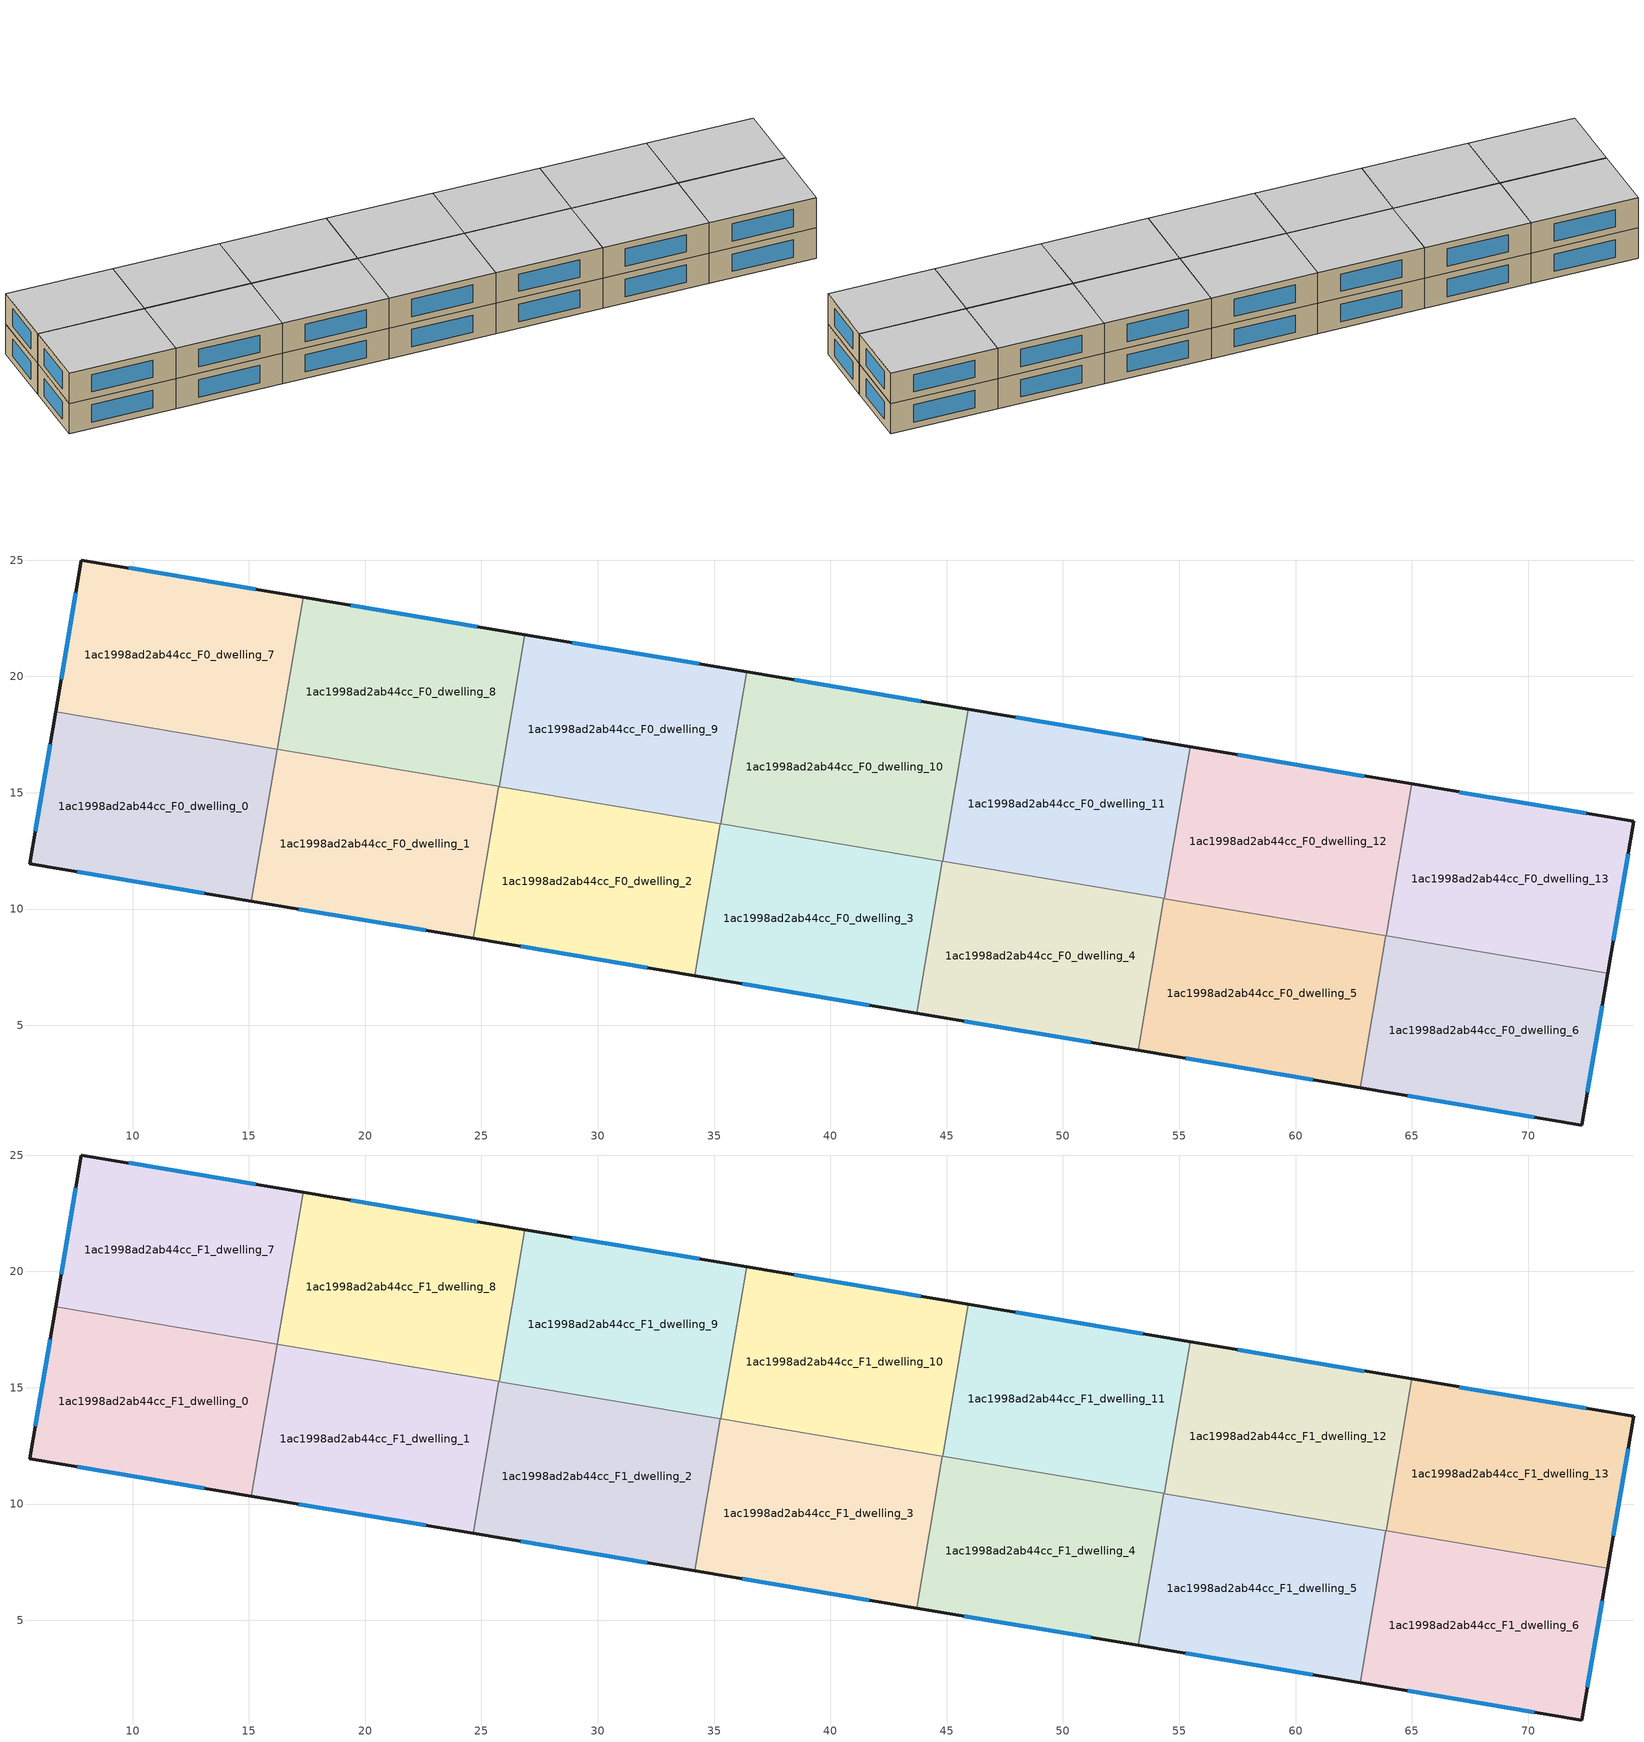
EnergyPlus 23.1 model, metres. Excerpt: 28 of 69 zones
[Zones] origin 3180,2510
1ac1998ad2ab44cc_F0_dwelling_0
 floor ground (EU_floor_Construction): 16.22,16.87 15.11,10.34 5.58,11.94 6.69,18.48 z0
 wall outside (EU_wall_Construction): 6.69,18.48 5.58,11.94 15.11,10.34 z0:3
 wall to 1ac1998ad2ab44cc_F0_dwelling_1 (EU_wall_Construction): 15.11,10.34 16.22,16.87 z0:3
 wall to 1ac1998ad2ab44cc_F0_dwelling_7 (EU_wall_Construction): 16.22,16.87 6.69,18.48 z0:3
 window (EU_Window_Construction): 7.62,11.6 13.07,10.68 / 6.45,17.08 5.82,13.34 z0.64:2.36
1ac1998ad2ab44cc_F0_dwelling_1
 floor ground (EU_floor_Construction): 25.74,15.27 24.64,8.74 15.11,10.34 16.22,16.87 z0
 wall outside (EU_wall_Construction): 15.11,10.34 24.64,8.74 z0:3
 wall to 1ac1998ad2ab44cc_F0_dwelling_2 (EU_wall_Construction): 24.64,8.74 25.74,15.27 z0:3
 wall to 1ac1998ad2ab44cc_F0_dwelling_8 (EU_wall_Construction): 25.74,15.27 16.23,16.87 z0:3
 wall to 1ac1998ad2ab44cc_F0_dwelling_7 (EU_wall_Construction): 16.23,16.87 16.21,16.87 z0:3
 window (EU_Window_Construction): 17.16,9.99 22.6,9.08 z0.64:2.36
1ac1998ad2ab44cc_F0_dwelling_10
 floor ground (EU_floor_Construction): 45.93,18.59 44.83,12.05 35.3,13.66 36.4,20.19 z0
 wall outside (EU_wall_Construction): 45.93,18.59 36.4,20.19 z0:3
 wall to 1ac1998ad2ab44cc_F0_dwelling_11 (EU_wall_Construction): 44.83,12.05 45.93,18.59 z0:3
 wall to 1ac1998ad2ab44cc_F0_dwelling_9 (EU_wall_Construction): 36.4,20.19 35.3,13.66 z0:3
 wall to 1ac1998ad2ab44cc_F0_dwelling_3 (EU_wall_Construction): 35.3,13.66 44.81,12.06 z0:3
 wall to 1ac1998ad2ab44cc_F0_dwelling_4 (EU_wall_Construction): 44.81,12.06 44.83,12.05 z0:3
 window (EU_Window_Construction): 43.89,18.93 38.44,19.85 z0.64:2.36
1ac1998ad2ab44cc_F0_dwelling_11
 floor ground (EU_floor_Construction): 55.47,16.98 54.36,10.45 44.83,12.05 45.93,18.59 z0
 wall outside (EU_wall_Construction): 55.47,16.98 45.93,18.59 z0:3
 wall to 1ac1998ad2ab44cc_F0_dwelling_12 (EU_wall_Construction): 54.36,10.45 55.47,16.98 z0:3
 wall to 1ac1998ad2ab44cc_F0_dwelling_4 (EU_wall_Construction): 44.83,12.05 54.34,10.45 z0:3
 wall to 1ac1998ad2ab44cc_F0_dwelling_5 (EU_wall_Construction): 54.34,10.45 54.36,10.45 z0:3
 window (EU_Window_Construction): 53.42,17.32 47.97,18.24 z0.64:2.36
1ac1998ad2ab44cc_F0_dwelling_12
 floor ground (EU_floor_Construction): 65,15.38 63.9,8.84 54.36,10.45 55.47,16.98 z0
 wall outside (EU_wall_Construction): 65,15.38 55.47,16.98 z0:3
 wall to 1ac1998ad2ab44cc_F0_dwelling_13 (EU_wall_Construction): 63.9,8.84 65,15.38 z0:3
 wall to 1ac1998ad2ab44cc_F0_dwelling_5 (EU_wall_Construction): 54.36,10.45 63.88,8.85 z0:3
 wall to 1ac1998ad2ab44cc_F0_dwelling_6 (EU_wall_Construction): 63.88,8.85 63.9,8.84 z0:3
 window (EU_Window_Construction): 62.96,15.72 57.51,16.64 z0.64:2.36
1ac1998ad2ab44cc_F0_dwelling_13
 floor ground (EU_floor_Construction): 74.54,13.77 73.43,7.24 63.9,8.84 65,15.38 z0
 wall outside (EU_wall_Construction): 73.43,7.24 74.54,13.77 65,15.38 z0:3
 wall to 1ac1998ad2ab44cc_F0_dwelling_6 (EU_wall_Construction): 63.9,8.84 73.43,7.24 z0:3
 window (EU_Window_Construction): 72.5,14.11 67.04,15.03 / 73.66,8.64 74.3,12.37 z0.64:2.36
1ac1998ad2ab44cc_F0_dwelling_2
 floor ground (EU_floor_Construction): 35.28,13.66 34.17,7.13 24.64,8.74 25.74,15.27 z0
 wall outside (EU_wall_Construction): 24.64,8.74 34.17,7.13 z0:3
 wall to 1ac1998ad2ab44cc_F0_dwelling_3 (EU_wall_Construction): 34.17,7.13 35.28,13.66 z0:3
 wall to 1ac1998ad2ab44cc_F0_dwelling_9 (EU_wall_Construction): 35.28,13.66 25.76,15.27 z0:3
 wall to 1ac1998ad2ab44cc_F0_dwelling_8 (EU_wall_Construction): 25.76,15.26 25.74,15.27 z0:3
 window (EU_Window_Construction): 26.69,8.39 32.13,7.47 z0.64:2.36
1ac1998ad2ab44cc_F0_dwelling_3
 floor ground (EU_floor_Construction): 44.81,12.06 43.71,5.53 34.17,7.13 35.28,13.66 z0
 wall outside (EU_wall_Construction): 34.17,7.13 43.71,5.53 z0:3
 wall to 1ac1998ad2ab44cc_F0_dwelling_4 (EU_wall_Construction): 43.71,5.53 44.81,12.06 z0:3
 wall to 1ac1998ad2ab44cc_F0_dwelling_9 (EU_wall_Construction): 35.3,13.66 35.28,13.66 z0:3
 window (EU_Window_Construction): 36.22,6.79 41.67,5.87 z0.64:2.36
1ac1998ad2ab44cc_F0_dwelling_4
 floor ground (EU_floor_Construction): 54.34,10.45 53.24,3.92 43.71,5.53 44.81,12.06 z0
 wall outside (EU_wall_Construction): 43.71,5.53 53.24,3.92 z0:3
 wall to 1ac1998ad2ab44cc_F0_dwelling_5 (EU_wall_Construction): 53.24,3.92 54.34,10.45 z0:3
 window (EU_Window_Construction): 45.75,5.18 51.2,4.27 z0.64:2.36
1ac1998ad2ab44cc_F0_dwelling_5
 floor ground (EU_floor_Construction): 63.88,8.85 62.78,2.32 53.24,3.92 54.34,10.45 z0
 wall outside (EU_wall_Construction): 53.24,3.92 62.78,2.32 z0:3
 wall to 1ac1998ad2ab44cc_F0_dwelling_6 (EU_wall_Construction): 62.78,2.32 63.88,8.85 z0:3
 window (EU_Window_Construction): 55.29,3.58 60.74,2.66 z0.64:2.36
1ac1998ad2ab44cc_F0_dwelling_6
 floor ground (EU_floor_Construction): 73.43,7.24 72.31,0.72 62.78,2.32 63.88,8.85 z0
 wall outside (EU_wall_Construction): 62.78,2.32 72.31,0.72 73.43,7.24 z0:3
 window (EU_Window_Construction): 72.55,2.11 73.19,5.84 / 64.82,1.98 70.27,1.06 z0.64:2.36
1ac1998ad2ab44cc_F0_dwelling_7
 floor ground (EU_floor_Construction): 17.33,23.4 16.23,16.87 6.69,18.48 7.8,25.01 z0
 wall outside (EU_wall_Construction): 17.33,23.4 7.8,25.01 6.69,18.48 z0:3
 wall to 1ac1998ad2ab44cc_F0_dwelling_8 (EU_wall_Construction): 16.23,16.87 17.33,23.4 z0:3
 window (EU_Window_Construction): 7.56,23.61 6.93,19.87 / 15.29,23.75 9.84,24.66 z0.64:2.36
1ac1998ad2ab44cc_F0_dwelling_8
 floor ground (EU_floor_Construction): 26.86,21.8 25.76,15.26 16.23,16.87 17.33,23.4 z0
 wall outside (EU_wall_Construction): 26.86,21.8 17.33,23.4 z0:3
 wall to 1ac1998ad2ab44cc_F0_dwelling_9 (EU_wall_Construction): 25.76,15.26 26.86,21.8 z0:3
 window (EU_Window_Construction): 24.82,22.14 19.37,23.06 z0.64:2.36
1ac1998ad2ab44cc_F0_dwelling_9
 floor ground (EU_floor_Construction): 36.4,20.19 35.3,13.66 25.76,15.26 26.86,21.8 z0
 wall outside (EU_wall_Construction): 36.4,20.19 26.86,21.8 z0:3
 window (EU_Window_Construction): 34.36,20.54 28.91,21.45 z0.64:2.36
1ac1998ad2ab44cc_F1_dwelling_0
 floor to 1ac1998ad2ab44cc_F0_dwelling_0 (EU_floor_Construction): 16.22,16.87 15.11,10.34 5.58,11.94 6.69,18.48 z3
 wall outside (EU_wall_Construction): 6.69,18.48 5.58,11.94 15.11,10.34 z3:6
 wall to 1ac1998ad2ab44cc_F1_dwelling_1 (EU_wall_Construction): 15.11,10.34 16.22,16.87 z3:6
 wall to 1ac1998ad2ab44cc_F1_dwelling_7 (EU_wall_Construction): 16.22,16.87 6.69,18.48 z3:6
 window (EU_Window_Construction): 7.62,11.6 13.07,10.68 / 6.45,17.08 5.82,13.34 z3.64:5.36
 ceiling to 1ac1998ad2ab44cc_F2_dwelling_0 (EU_floor_Construction): 15.11,10.34 16.22,16.87 6.69,18.48 5.58,11.94 z6
1ac1998ad2ab44cc_F1_dwelling_1
 floor to 1ac1998ad2ab44cc_F0_dwelling_1 (EU_floor_Construction): 25.74,15.27 24.64,8.74 15.11,10.34 16.22,16.87 z3
 wall outside (EU_wall_Construction): 15.11,10.34 24.64,8.74 z3:6
 wall to 1ac1998ad2ab44cc_F1_dwelling_2 (EU_wall_Construction): 24.64,8.74 25.74,15.27 z3:6
 wall to 1ac1998ad2ab44cc_F1_dwelling_8 (EU_wall_Construction): 25.74,15.27 16.23,16.87 z3:6
 wall to 1ac1998ad2ab44cc_F1_dwelling_7 (EU_wall_Construction): 16.23,16.87 16.21,16.87 z3:6
 window (EU_Window_Construction): 17.16,9.99 22.6,9.08 z3.64:5.36
 ceiling to 1ac1998ad2ab44cc_F2_dwelling_1 (EU_floor_Construction): 24.64,8.74 25.74,15.27 16.22,16.87 15.11,10.34 z6
1ac1998ad2ab44cc_F1_dwelling_10
 floor to 1ac1998ad2ab44cc_F0_dwelling_10 (EU_floor_Construction): 45.93,18.59 44.83,12.05 35.3,13.66 36.4,20.19 z3
 wall outside (EU_wall_Construction): 45.93,18.59 36.4,20.19 z3:6
 wall to 1ac1998ad2ab44cc_F1_dwelling_11 (EU_wall_Construction): 44.83,12.05 45.93,18.59 z3:6
 wall to 1ac1998ad2ab44cc_F1_dwelling_9 (EU_wall_Construction): 36.4,20.19 35.3,13.66 z3:6
 wall to 1ac1998ad2ab44cc_F1_dwelling_3 (EU_wall_Construction): 35.3,13.66 44.81,12.06 z3:6
 wall to 1ac1998ad2ab44cc_F1_dwelling_4 (EU_wall_Construction): 44.81,12.06 44.83,12.05 z3:6
 window (EU_Window_Construction): 43.89,18.93 38.44,19.85 z3.64:5.36
 ceiling to 1ac1998ad2ab44cc_F2_dwelling_10 (EU_floor_Construction): 44.83,12.05 45.93,18.59 36.4,20.19 35.3,13.66 z6
1ac1998ad2ab44cc_F1_dwelling_11
 floor to 1ac1998ad2ab44cc_F0_dwelling_11 (EU_floor_Construction): 55.47,16.98 54.36,10.45 44.83,12.05 45.93,18.59 z3
 wall outside (EU_wall_Construction): 55.47,16.98 45.93,18.59 z3:6
 wall to 1ac1998ad2ab44cc_F1_dwelling_12 (EU_wall_Construction): 54.36,10.45 55.47,16.98 z3:6
 wall to 1ac1998ad2ab44cc_F1_dwelling_4 (EU_wall_Construction): 44.83,12.05 54.34,10.45 z3:6
 wall to 1ac1998ad2ab44cc_F1_dwelling_5 (EU_wall_Construction): 54.34,10.45 54.36,10.45 z3:6
 window (EU_Window_Construction): 53.42,17.32 47.97,18.24 z3.64:5.36
 ceiling to 1ac1998ad2ab44cc_F2_dwelling_11 (EU_floor_Construction): 54.36,10.45 55.47,16.98 45.93,18.59 44.83,12.05 z6
1ac1998ad2ab44cc_F1_dwelling_12
 floor to 1ac1998ad2ab44cc_F0_dwelling_12 (EU_floor_Construction): 65,15.38 63.9,8.84 54.36,10.45 55.47,16.98 z3
 wall outside (EU_wall_Construction): 65,15.38 55.47,16.98 z3:6
 wall to 1ac1998ad2ab44cc_F1_dwelling_13 (EU_wall_Construction): 63.9,8.84 65,15.38 z3:6
 wall to 1ac1998ad2ab44cc_F1_dwelling_5 (EU_wall_Construction): 54.36,10.45 63.88,8.85 z3:6
 wall to 1ac1998ad2ab44cc_F1_dwelling_6 (EU_wall_Construction): 63.88,8.85 63.9,8.84 z3:6
 window (EU_Window_Construction): 62.96,15.72 57.51,16.64 z3.64:5.36
 ceiling to 1ac1998ad2ab44cc_F2_dwelling_12 (EU_floor_Construction): 63.9,8.84 65,15.38 55.47,16.98 54.36,10.45 z6
1ac1998ad2ab44cc_F1_dwelling_13
 floor to 1ac1998ad2ab44cc_F0_dwelling_13 (EU_floor_Construction): 74.54,13.77 73.43,7.24 63.9,8.84 65,15.38 z3
 wall outside (EU_wall_Construction): 73.43,7.24 74.54,13.77 65,15.38 z3:6
 wall to 1ac1998ad2ab44cc_F1_dwelling_6 (EU_wall_Construction): 63.9,8.84 73.43,7.24 z3:6
 window (EU_Window_Construction): 72.5,14.11 67.04,15.03 / 73.66,8.64 74.3,12.37 z3.64:5.36
 ceiling to 1ac1998ad2ab44cc_F2_dwelling_13 (EU_floor_Construction): 73.43,7.24 74.54,13.77 65,15.38 63.9,8.84 z6
1ac1998ad2ab44cc_F1_dwelling_2
 floor to 1ac1998ad2ab44cc_F0_dwelling_2 (EU_floor_Construction): 35.28,13.66 34.17,7.13 24.64,8.74 25.74,15.27 z3
 wall outside (EU_wall_Construction): 24.64,8.74 34.17,7.13 z3:6
 wall to 1ac1998ad2ab44cc_F1_dwelling_3 (EU_wall_Construction): 34.17,7.13 35.28,13.66 z3:6
 wall to 1ac1998ad2ab44cc_F1_dwelling_9 (EU_wall_Construction): 35.28,13.66 25.76,15.27 z3:6
 wall to 1ac1998ad2ab44cc_F1_dwelling_8 (EU_wall_Construction): 25.76,15.26 25.74,15.27 z3:6
 window (EU_Window_Construction): 26.69,8.39 32.13,7.47 z3.64:5.36
 ceiling to 1ac1998ad2ab44cc_F2_dwelling_2 (EU_floor_Construction): 34.17,7.13 35.28,13.66 25.74,15.27 24.64,8.74 z6
1ac1998ad2ab44cc_F1_dwelling_3
 floor to 1ac1998ad2ab44cc_F0_dwelling_3 (EU_floor_Construction): 44.81,12.06 43.71,5.53 34.17,7.13 35.28,13.66 z3
 wall outside (EU_wall_Construction): 34.17,7.13 43.71,5.53 z3:6
 wall to 1ac1998ad2ab44cc_F1_dwelling_4 (EU_wall_Construction): 43.71,5.53 44.81,12.06 z3:6
 wall to 1ac1998ad2ab44cc_F1_dwelling_9 (EU_wall_Construction): 35.3,13.66 35.28,13.66 z3:6
 window (EU_Window_Construction): 36.22,6.79 41.67,5.87 z3.64:5.36
 ceiling to 1ac1998ad2ab44cc_F2_dwelling_3 (EU_floor_Construction): 43.71,5.53 44.81,12.06 35.28,13.66 34.17,7.13 z6
1ac1998ad2ab44cc_F1_dwelling_4
 floor to 1ac1998ad2ab44cc_F0_dwelling_4 (EU_floor_Construction): 54.34,10.45 53.24,3.92 43.71,5.53 44.81,12.06 z3
 wall outside (EU_wall_Construction): 43.71,5.53 53.24,3.92 z3:6
 wall to 1ac1998ad2ab44cc_F1_dwelling_5 (EU_wall_Construction): 53.24,3.92 54.34,10.45 z3:6
 window (EU_Window_Construction): 45.75,5.18 51.2,4.27 z3.64:5.36
 ceiling to 1ac1998ad2ab44cc_F2_dwelling_4 (EU_floor_Construction): 53.24,3.92 54.34,10.45 44.81,12.06 43.71,5.53 z6
1ac1998ad2ab44cc_F1_dwelling_5
 floor to 1ac1998ad2ab44cc_F0_dwelling_5 (EU_floor_Construction): 63.88,8.85 62.78,2.32 53.24,3.92 54.34,10.45 z3
 wall outside (EU_wall_Construction): 53.24,3.92 62.78,2.32 z3:6
 wall to 1ac1998ad2ab44cc_F1_dwelling_6 (EU_wall_Construction): 62.78,2.32 63.88,8.85 z3:6
 window (EU_Window_Construction): 55.29,3.58 60.74,2.66 z3.64:5.36
 ceiling to 1ac1998ad2ab44cc_F2_dwelling_5 (EU_floor_Construction): 62.78,2.32 63.88,8.85 54.34,10.45 53.24,3.92 z6
1ac1998ad2ab44cc_F1_dwelling_6
 floor to 1ac1998ad2ab44cc_F0_dwelling_6 (EU_floor_Construction): 73.43,7.24 72.31,0.72 62.78,2.32 63.88,8.85 z3
 wall outside (EU_wall_Construction): 62.78,2.32 72.31,0.72 73.43,7.24 z3:6
 window (EU_Window_Construction): 72.55,2.11 73.19,5.84 / 64.82,1.98 70.27,1.06 z3.64:5.36
 ceiling to 1ac1998ad2ab44cc_F2_dwelling_6 (EU_floor_Construction): 72.31,0.72 73.43,7.24 63.88,8.85 62.78,2.32 z6
1ac1998ad2ab44cc_F1_dwelling_7
 floor to 1ac1998ad2ab44cc_F0_dwelling_7 (EU_floor_Construction): 17.33,23.4 16.23,16.87 6.69,18.48 7.8,25.01 z3
 wall outside (EU_wall_Construction): 17.33,23.4 7.8,25.01 6.69,18.48 z3:6
 wall to 1ac1998ad2ab44cc_F1_dwelling_8 (EU_wall_Construction): 16.23,16.87 17.33,23.4 z3:6
 window (EU_Window_Construction): 7.56,23.61 6.93,19.87 / 15.29,23.75 9.84,24.66 z3.64:5.36
 ceiling to 1ac1998ad2ab44cc_F2_dwelling_7 (EU_floor_Construction): 16.23,16.87 17.33,23.4 7.8,25.01 6.69,18.48 z6
1ac1998ad2ab44cc_F1_dwelling_8
 floor to 1ac1998ad2ab44cc_F0_dwelling_8 (EU_floor_Construction): 26.86,21.8 25.76,15.26 16.23,16.87 17.33,23.4 z3
 wall outside (EU_wall_Construction): 26.86,21.8 17.33,23.4 z3:6
 wall to 1ac1998ad2ab44cc_F1_dwelling_9 (EU_wall_Construction): 25.76,15.26 26.86,21.8 z3:6
 window (EU_Window_Construction): 24.82,22.14 19.37,23.06 z3.64:5.36
 ceiling to 1ac1998ad2ab44cc_F2_dwelling_8 (EU_floor_Construction): 25.76,15.26 26.86,21.8 17.33,23.4 16.23,16.87 z6
1ac1998ad2ab44cc_F1_dwelling_9
 floor to 1ac1998ad2ab44cc_F0_dwelling_9 (EU_floor_Construction): 36.4,20.19 35.3,13.66 25.76,15.26 26.86,21.8 z3
 wall outside (EU_wall_Construction): 36.4,20.19 26.86,21.8 z3:6
 window (EU_Window_Construction): 34.36,20.54 28.91,21.45 z3.64:5.36
 ceiling to 1ac1998ad2ab44cc_F2_dwelling_9 (EU_floor_Construction): 35.3,13.66 36.4,20.19 26.86,21.8 25.76,15.26 z6
[Building]
EU S2 Campaign: North Axis=0; Terrain=City; Solar Distribution=FullExterior
[Site:Location]
Yerevan-Zvartnots.Intl.AP: Latitude=40.15; Longitude=44.383; Time Zone=4; Elevation=854
[SizingPeriod:WeatherFileDays]
AnnualSizingPeriod: Begin Month=1; Begin Day of Month=1; End Month=12; End Day of Month=31; Day of Week for Start Day=Monday; Use Weather File Daylight Saving Period=No; Use Weather File Rain and Snow Indicators=No
[MATERIAL]
EU_InternalMass_Material: Roughness=MediumRough; Thickness=0.1; Conductivity=1; Density=1800; Specific Heat=900; Thermal Absorptance=0.9; Solar Absorptance=0.7; Visible Absorptance=0.7
[MATERIAL:NOMASS] Roughness=MediumRough; Thermal Absorptance=0.9; Solar Absorptance=0.7; Visible Absorptance=0.7
Name | Thermal Resistance
EU_wall_NoMass | 1.05043
EU_floor_NoMass | 0.478065
[WINDOWMATERIAL:SIMPLEGLAZINGSYSTEM]
EU_Window_SimpleGlazing: UFactor=2.5566; Solar Heat Gain Coefficient=0.75; Visible Transmittance=0.75
[CONSTRUCTION]
EU_wall_Construction: EU_wall_NoMass
EU_floor_Construction: EU_floor_NoMass
EU_Window_Construction: EU_Window_SimpleGlazing
EU_InternalMass_Construction: EU_InternalMass_Material
[ZONE] Type=1; Multiplier=1; Ceiling Height=autocalculate; Floor Area=autocalculate; Part of Total Floor Area=Yes
Name | Volume
1ac1998ad2ab44cc_F0_dwelling_0; 1ac1998ad2ab44cc_F1_dwelling_0 | 192.098
1ac1998ad2ab44cc_F0_dwelling_1; 1ac1998ad2ab44cc_F1_dwelling_1 | 192.094
1ac1998ad2ab44cc_F0_dwelling_10; 1ac1998ad2ab44cc_F1_dwelling_10; 1ac1998ad2ab44cc_F0_dwelling_2; 1ac1998ad2ab44cc_F1_dwelling_2 | 192.107
1ac1998ad2ab44cc_F0_dwelling_11; 1ac1998ad2ab44cc_F1_dwelling_11 | 192.084
1ac1998ad2ab44cc_F0_dwelling_12; 1ac1998ad2ab44cc_F1_dwelling_12 | 192.096
1ac1998ad2ab44cc_F0_dwelling_13; 1ac1998ad2ab44cc_F1_dwelling_13 | 192.089
1ac1998ad2ab44cc_F0_dwelling_3; 1ac1998ad2ab44cc_F1_dwelling_3; 1ac1998ad2ab44cc_F0_dwelling_5; 1ac1998ad2ab44cc_F1_dwelling_5; 1ac1998ad2ab44cc_F0_dwelling_6; 1ac1998ad2ab44cc_F1_dwelling_6 | 192.109
1ac1998ad2ab44cc_F0_dwelling_4; 1ac1998ad2ab44cc_F1_dwelling_4 | 192.095
1ac1998ad2ab44cc_F0_dwelling_7; 1ac1998ad2ab44cc_F1_dwelling_7 | 192.115
1ac1998ad2ab44cc_F0_dwelling_8; 1ac1998ad2ab44cc_F1_dwelling_8 | 192.113
1ac1998ad2ab44cc_F0_dwelling_9; 1ac1998ad2ab44cc_F1_dwelling_9 | 192.112
[INTERNALMASS] Construction=EU_InternalMass_Construction
Name | Zone or ZoneList | Surface Area
1ac1998ad2ab44cc_F0_dwelling_0_EU_InternalMass | 1ac1998ad2ab44cc_F0_dwelling_0 | 64.0327
1ac1998ad2ab44cc_F0_dwelling_1_EU_InternalMass | 1ac1998ad2ab44cc_F0_dwelling_1 | 64.0311
1ac1998ad2ab44cc_F0_dwelling_2_EU_InternalMass | 1ac1998ad2ab44cc_F0_dwelling_2 | 64.0357
1ac1998ad2ab44cc_F0_dwelling_3_EU_InternalMass | 1ac1998ad2ab44cc_F0_dwelling_3 | 64.0364
1ac1998ad2ab44cc_F0_dwelling_4_EU_InternalMass | 1ac1998ad2ab44cc_F0_dwelling_4 | 64.0317
1ac1998ad2ab44cc_F0_dwelling_5_EU_InternalMass | 1ac1998ad2ab44cc_F0_dwelling_5 | 64.0363
1ac1998ad2ab44cc_F0_dwelling_6_EU_InternalMass | 1ac1998ad2ab44cc_F0_dwelling_6 | 64.0362
1ac1998ad2ab44cc_F0_dwelling_7_EU_InternalMass | 1ac1998ad2ab44cc_F0_dwelling_7 | 64.0385
1ac1998ad2ab44cc_F0_dwelling_8_EU_InternalMass | 1ac1998ad2ab44cc_F0_dwelling_8 | 64.0375
1ac1998ad2ab44cc_F0_dwelling_9_EU_InternalMass | 1ac1998ad2ab44cc_F0_dwelling_9 | 64.0375
1ac1998ad2ab44cc_F0_dwelling_10_EU_InternalMass | 1ac1998ad2ab44cc_F0_dwelling_10 | 64.0358
1ac1998ad2ab44cc_F0_dwelling_11_EU_InternalMass | 1ac1998ad2ab44cc_F0_dwelling_11 | 64.028
1ac1998ad2ab44cc_F0_dwelling_12_EU_InternalMass | 1ac1998ad2ab44cc_F0_dwelling_12 | 64.0321
1ac1998ad2ab44cc_F0_dwelling_13_EU_InternalMass | 1ac1998ad2ab44cc_F0_dwelling_13 | 64.0297
1ac1998ad2ab44cc_F1_dwelling_0_EU_InternalMass | 1ac1998ad2ab44cc_F1_dwelling_0 | 64.0327
1ac1998ad2ab44cc_F1_dwelling_1_EU_InternalMass | 1ac1998ad2ab44cc_F1_dwelling_1 | 64.0311
1ac1998ad2ab44cc_F1_dwelling_2_EU_InternalMass | 1ac1998ad2ab44cc_F1_dwelling_2 | 64.0357
1ac1998ad2ab44cc_F1_dwelling_3_EU_InternalMass | 1ac1998ad2ab44cc_F1_dwelling_3 | 64.0364
1ac1998ad2ab44cc_F1_dwelling_4_EU_InternalMass | 1ac1998ad2ab44cc_F1_dwelling_4 | 64.0317
1ac1998ad2ab44cc_F1_dwelling_5_EU_InternalMass | 1ac1998ad2ab44cc_F1_dwelling_5 | 64.0363
1ac1998ad2ab44cc_F1_dwelling_6_EU_InternalMass | 1ac1998ad2ab44cc_F1_dwelling_6 | 64.0362
1ac1998ad2ab44cc_F1_dwelling_7_EU_InternalMass | 1ac1998ad2ab44cc_F1_dwelling_7 | 64.0385
1ac1998ad2ab44cc_F1_dwelling_8_EU_InternalMass | 1ac1998ad2ab44cc_F1_dwelling_8 | 64.0375
1ac1998ad2ab44cc_F1_dwelling_9_EU_InternalMass | 1ac1998ad2ab44cc_F1_dwelling_9 | 64.0375
1ac1998ad2ab44cc_F1_dwelling_10_EU_InternalMass | 1ac1998ad2ab44cc_F1_dwelling_10 | 64.0358
1ac1998ad2ab44cc_F1_dwelling_11_EU_InternalMass | 1ac1998ad2ab44cc_F1_dwelling_11 | 64.028
1ac1998ad2ab44cc_F1_dwelling_12_EU_InternalMass | 1ac1998ad2ab44cc_F1_dwelling_12 | 64.0321
1ac1998ad2ab44cc_F1_dwelling_13_EU_InternalMass | 1ac1998ad2ab44cc_F1_dwelling_13 | 64.0297
[OTHEREQUIPMENT] Fuel Type=Electricity; Design Level Calculation Method=Watts/Area; Power per Zone Floor Area=1; Fraction Latent=0; Fraction Radiant=0; Fraction Lost=0; Carbon Dioxide Generation Rate=0; EndUse Subcategory=EU_Step8_InternalGains
Name | Zone or ZoneList or Space or SpaceList | Schedule
EU_Step8_InternalGain_1ac1998ad2ab44cc_F0_dwelling_0_f000 | 1ac1998ad2ab44cc_F0_dwelling_0 | EU_Step8_GainSchedule_1ac1998ad2ab44cc_F0_dwelling_0_f000
EU_Step8_InternalGain_1ac1998ad2ab44cc_F0_dwelling_1_f000 | 1ac1998ad2ab44cc_F0_dwelling_1 | EU_Step8_GainSchedule_1ac1998ad2ab44cc_F0_dwelling_1_f000
EU_Step8_InternalGain_1ac1998ad2ab44cc_F0_dwelling_2_f000 | 1ac1998ad2ab44cc_F0_dwelling_2 | EU_Step8_GainSchedule_1ac1998ad2ab44cc_F0_dwelling_2_f000
EU_Step8_InternalGain_1ac1998ad2ab44cc_F0_dwelling_3_f000 | 1ac1998ad2ab44cc_F0_dwelling_3 | EU_Step8_GainSchedule_1ac1998ad2ab44cc_F0_dwelling_3_f000
EU_Step8_InternalGain_1ac1998ad2ab44cc_F0_dwelling_4_f000 | 1ac1998ad2ab44cc_F0_dwelling_4 | EU_Step8_GainSchedule_1ac1998ad2ab44cc_F0_dwelling_4_f000
EU_Step8_InternalGain_1ac1998ad2ab44cc_F0_dwelling_5_f000 | 1ac1998ad2ab44cc_F0_dwelling_5 | EU_Step8_GainSchedule_1ac1998ad2ab44cc_F0_dwelling_5_f000
EU_Step8_InternalGain_1ac1998ad2ab44cc_F0_dwelling_6_f000 | 1ac1998ad2ab44cc_F0_dwelling_6 | EU_Step8_GainSchedule_1ac1998ad2ab44cc_F0_dwelling_6_f000
EU_Step8_InternalGain_1ac1998ad2ab44cc_F0_dwelling_7_f000 | 1ac1998ad2ab44cc_F0_dwelling_7 | EU_Step8_GainSchedule_1ac1998ad2ab44cc_F0_dwelling_7_f000
EU_Step8_InternalGain_1ac1998ad2ab44cc_F0_dwelling_8_f000 | 1ac1998ad2ab44cc_F0_dwelling_8 | EU_Step8_GainSchedule_1ac1998ad2ab44cc_F0_dwelling_8_f000
EU_Step8_InternalGain_1ac1998ad2ab44cc_F0_dwelling_9_f000 | 1ac1998ad2ab44cc_F0_dwelling_9 | EU_Step8_GainSchedule_1ac1998ad2ab44cc_F0_dwelling_9_f000
EU_Step8_InternalGain_1ac1998ad2ab44cc_F0_dwelling_10_f000 | 1ac1998ad2ab44cc_F0_dwelling_10 | EU_Step8_GainSchedule_1ac1998ad2ab44cc_F0_dwelling_10_f000
EU_Step8_InternalGain_1ac1998ad2ab44cc_F0_dwelling_11_f000 | 1ac1998ad2ab44cc_F0_dwelling_11 | EU_Step8_GainSchedule_1ac1998ad2ab44cc_F0_dwelling_11_f000
EU_Step8_InternalGain_1ac1998ad2ab44cc_F0_dwelling_12_f000 | 1ac1998ad2ab44cc_F0_dwelling_12 | EU_Step8_GainSchedule_1ac1998ad2ab44cc_F0_dwelling_12_f000
EU_Step8_InternalGain_1ac1998ad2ab44cc_F0_dwelling_13_f000 | 1ac1998ad2ab44cc_F0_dwelling_13 | EU_Step8_GainSchedule_1ac1998ad2ab44cc_F0_dwelling_13_f000
EU_Step8_InternalGain_1ac1998ad2ab44cc_F1_dwelling_0_f000 | 1ac1998ad2ab44cc_F1_dwelling_0 | EU_Step8_GainSchedule_1ac1998ad2ab44cc_F1_dwelling_0_f000
EU_Step8_InternalGain_1ac1998ad2ab44cc_F1_dwelling_1_f000 | 1ac1998ad2ab44cc_F1_dwelling_1 | EU_Step8_GainSchedule_1ac1998ad2ab44cc_F1_dwelling_1_f000
EU_Step8_InternalGain_1ac1998ad2ab44cc_F1_dwelling_2_f000 | 1ac1998ad2ab44cc_F1_dwelling_2 | EU_Step8_GainSchedule_1ac1998ad2ab44cc_F1_dwelling_2_f000
EU_Step8_InternalGain_1ac1998ad2ab44cc_F1_dwelling_3_f000 | 1ac1998ad2ab44cc_F1_dwelling_3 | EU_Step8_GainSchedule_1ac1998ad2ab44cc_F1_dwelling_3_f000
EU_Step8_InternalGain_1ac1998ad2ab44cc_F1_dwelling_4_f000 | 1ac1998ad2ab44cc_F1_dwelling_4 | EU_Step8_GainSchedule_1ac1998ad2ab44cc_F1_dwelling_4_f000
EU_Step8_InternalGain_1ac1998ad2ab44cc_F1_dwelling_5_f000 | 1ac1998ad2ab44cc_F1_dwelling_5 | EU_Step8_GainSchedule_1ac1998ad2ab44cc_F1_dwelling_5_f000
EU_Step8_InternalGain_1ac1998ad2ab44cc_F1_dwelling_6_f000 | 1ac1998ad2ab44cc_F1_dwelling_6 | EU_Step8_GainSchedule_1ac1998ad2ab44cc_F1_dwelling_6_f000
EU_Step8_InternalGain_1ac1998ad2ab44cc_F1_dwelling_7_f000 | 1ac1998ad2ab44cc_F1_dwelling_7 | EU_Step8_GainSchedule_1ac1998ad2ab44cc_F1_dwelling_7_f000
EU_Step8_InternalGain_1ac1998ad2ab44cc_F1_dwelling_8_f000 | 1ac1998ad2ab44cc_F1_dwelling_8 | EU_Step8_GainSchedule_1ac1998ad2ab44cc_F1_dwelling_8_f000
EU_Step8_InternalGain_1ac1998ad2ab44cc_F1_dwelling_9_f000 | 1ac1998ad2ab44cc_F1_dwelling_9 | EU_Step8_GainSchedule_1ac1998ad2ab44cc_F1_dwelling_9_f000
EU_Step8_InternalGain_1ac1998ad2ab44cc_F1_dwelling_10_f000 | 1ac1998ad2ab44cc_F1_dwelling_10 | EU_Step8_GainSchedule_1ac1998ad2ab44cc_F1_dwelling_10_f000
EU_Step8_InternalGain_1ac1998ad2ab44cc_F1_dwelling_11_f000 | 1ac1998ad2ab44cc_F1_dwelling_11 | EU_Step8_GainSchedule_1ac1998ad2ab44cc_F1_dwelling_11_f000
EU_Step8_InternalGain_1ac1998ad2ab44cc_F1_dwelling_12_f000 | 1ac1998ad2ab44cc_F1_dwelling_12 | EU_Step8_GainSchedule_1ac1998ad2ab44cc_F1_dwelling_12_f000
EU_Step8_InternalGain_1ac1998ad2ab44cc_F1_dwelling_13_f000 | 1ac1998ad2ab44cc_F1_dwelling_13 | EU_Step8_GainSchedule_1ac1998ad2ab44cc_F1_dwelling_13_f000
[ZONEVENTILATION:DESIGNFLOWRATE] Schedule=EU_AlwaysOn; Design Flow Rate Calculation Method=AirChanges/Hour; Air Changes per Hour=0.557805; Ventilation Type=Natural; Fan Pressure Rise=0; Fan Total Efficiency=1; Constant Term Coefficient=1; Temperature Term Coefficient=0; Velocity Term Coefficient=0; Velocity Squared Term Coefficient=0; Minimum Indoor Temperature=-100; Maximum Indoor Temperature=100; Delta Temperature=-100; Minimum Outdoor Temperature=-100; Maximum Outdoor Temperature=100; Maximum Wind Speed=40
Name | Zone or ZoneList or Space or SpaceList
EU_ConstantAir_1ac1998ad2ab44cc_F0_dwelling_0 | 1ac1998ad2ab44cc_F0_dwelling_0
EU_ConstantAir_1ac1998ad2ab44cc_F0_dwelling_1 | 1ac1998ad2ab44cc_F0_dwelling_1
EU_ConstantAir_1ac1998ad2ab44cc_F0_dwelling_2 | 1ac1998ad2ab44cc_F0_dwelling_2
EU_ConstantAir_1ac1998ad2ab44cc_F0_dwelling_3 | 1ac1998ad2ab44cc_F0_dwelling_3
EU_ConstantAir_1ac1998ad2ab44cc_F0_dwelling_4 | 1ac1998ad2ab44cc_F0_dwelling_4
EU_ConstantAir_1ac1998ad2ab44cc_F0_dwelling_5 | 1ac1998ad2ab44cc_F0_dwelling_5
EU_ConstantAir_1ac1998ad2ab44cc_F0_dwelling_6 | 1ac1998ad2ab44cc_F0_dwelling_6
EU_ConstantAir_1ac1998ad2ab44cc_F0_dwelling_7 | 1ac1998ad2ab44cc_F0_dwelling_7
EU_ConstantAir_1ac1998ad2ab44cc_F0_dwelling_8 | 1ac1998ad2ab44cc_F0_dwelling_8
EU_ConstantAir_1ac1998ad2ab44cc_F0_dwelling_9 | 1ac1998ad2ab44cc_F0_dwelling_9
EU_ConstantAir_1ac1998ad2ab44cc_F0_dwelling_10 | 1ac1998ad2ab44cc_F0_dwelling_10
EU_ConstantAir_1ac1998ad2ab44cc_F0_dwelling_11 | 1ac1998ad2ab44cc_F0_dwelling_11
EU_ConstantAir_1ac1998ad2ab44cc_F0_dwelling_12 | 1ac1998ad2ab44cc_F0_dwelling_12
EU_ConstantAir_1ac1998ad2ab44cc_F0_dwelling_13 | 1ac1998ad2ab44cc_F0_dwelling_13
EU_ConstantAir_1ac1998ad2ab44cc_F1_dwelling_0 | 1ac1998ad2ab44cc_F1_dwelling_0
EU_ConstantAir_1ac1998ad2ab44cc_F1_dwelling_1 | 1ac1998ad2ab44cc_F1_dwelling_1
EU_ConstantAir_1ac1998ad2ab44cc_F1_dwelling_2 | 1ac1998ad2ab44cc_F1_dwelling_2
EU_ConstantAir_1ac1998ad2ab44cc_F1_dwelling_3 | 1ac1998ad2ab44cc_F1_dwelling_3
EU_ConstantAir_1ac1998ad2ab44cc_F1_dwelling_4 | 1ac1998ad2ab44cc_F1_dwelling_4
EU_ConstantAir_1ac1998ad2ab44cc_F1_dwelling_5 | 1ac1998ad2ab44cc_F1_dwelling_5
EU_ConstantAir_1ac1998ad2ab44cc_F1_dwelling_6 | 1ac1998ad2ab44cc_F1_dwelling_6
EU_ConstantAir_1ac1998ad2ab44cc_F1_dwelling_7 | 1ac1998ad2ab44cc_F1_dwelling_7
EU_ConstantAir_1ac1998ad2ab44cc_F1_dwelling_8 | 1ac1998ad2ab44cc_F1_dwelling_8
EU_ConstantAir_1ac1998ad2ab44cc_F1_dwelling_9 | 1ac1998ad2ab44cc_F1_dwelling_9
EU_ConstantAir_1ac1998ad2ab44cc_F1_dwelling_10 | 1ac1998ad2ab44cc_F1_dwelling_10
EU_ConstantAir_1ac1998ad2ab44cc_F1_dwelling_11 | 1ac1998ad2ab44cc_F1_dwelling_11
EU_ConstantAir_1ac1998ad2ab44cc_F1_dwelling_12 | 1ac1998ad2ab44cc_F1_dwelling_12
EU_ConstantAir_1ac1998ad2ab44cc_F1_dwelling_13 | 1ac1998ad2ab44cc_F1_dwelling_13
[HVACTEMPLATE:THERMOSTAT] Constant Heating Setpoint=20; Constant Cooling Setpoint=50
EU_HeatOnly_1ac1998ad2ab44cc_F0_dwelling_0; EU_HeatOnly_1ac1998ad2ab44cc_F0_dwelling_1; EU_HeatOnly_1ac1998ad2ab44cc_F0_dwelling_2; EU_HeatOnly_1ac1998ad2ab44cc_F0_dwelling_3; EU_HeatOnly_1ac1998ad2ab44cc_F0_dwelling_4; EU_HeatOnly_1ac1998ad2ab44cc_F0_dwelling_5; EU_HeatOnly_1ac1998ad2ab44cc_F0_dwelling_6; EU_HeatOnly_1ac1998ad2ab44cc_F0_dwelling_7; EU_HeatOnly_1ac1998ad2ab44cc_F0_dwelling_8; EU_HeatOnly_1ac1998ad2ab44cc_F0_dwelling_9; EU_HeatOnly_1ac1998ad2ab44cc_F0_dwelling_10; EU_HeatOnly_1ac1998ad2ab44cc_F0_dwelling_11; EU_HeatOnly_1ac1998ad2ab44cc_F0_dwelling_12; EU_HeatOnly_1ac1998ad2ab44cc_F0_dwelling_13; EU_HeatOnly_1ac1998ad2ab44cc_F1_dwelling_0; EU_HeatOnly_1ac1998ad2ab44cc_F1_dwelling_1; EU_HeatOnly_1ac1998ad2ab44cc_F1_dwelling_2; EU_HeatOnly_1ac1998ad2ab44cc_F1_dwelling_3; EU_HeatOnly_1ac1998ad2ab44cc_F1_dwelling_4; EU_HeatOnly_1ac1998ad2ab44cc_F1_dwelling_5; EU_HeatOnly_1ac1998ad2ab44cc_F1_dwelling_6; EU_HeatOnly_1ac1998ad2ab44cc_F1_dwelling_7; EU_HeatOnly_1ac1998ad2ab44cc_F1_dwelling_8; EU_HeatOnly_1ac1998ad2ab44cc_F1_dwelling_9; EU_HeatOnly_1ac1998ad2ab44cc_F1_dwelling_10; EU_HeatOnly_1ac1998ad2ab44cc_F1_dwelling_11; EU_HeatOnly_1ac1998ad2ab44cc_F1_dwelling_12; EU_HeatOnly_1ac1998ad2ab44cc_F1_dwelling_13; EU_HeatOnly_1ac1998ad2ab44cc_F2_dwelling_0; EU_HeatOnly_1ac1998ad2ab44cc_F2_dwelling_1; EU_HeatOnly_1ac1998ad2ab44cc_F2_dwelling_2; EU_HeatOnly_1ac1998ad2ab44cc_F2_dwelling_3; EU_HeatOnly_1ac1998ad2ab44cc_F2_dwelling_4; EU_HeatOnly_1ac1998ad2ab44cc_F2_dwelling_5; EU_HeatOnly_1ac1998ad2ab44cc_F2_dwelling_6; EU_HeatOnly_1ac1998ad2ab44cc_F2_dwelling_7; EU_HeatOnly_1ac1998ad2ab44cc_F2_dwelling_8; EU_HeatOnly_1ac1998ad2ab44cc_F2_dwelling_9; EU_HeatOnly_1ac1998ad2ab44cc_F2_dwelling_10; EU_HeatOnly_1ac1998ad2ab44cc_F2_dwelling_11; EU_HeatOnly_1ac1998ad2ab44cc_F2_dwelling_12; EU_HeatOnly_1ac1998ad2ab44cc_F2_dwelling_13; EU_HeatOnly_1ac1998ad2ab44cc_F3_dwelling_0; EU_HeatOnly_1ac1998ad2ab44cc_F3_dwelling_1; EU_HeatOnly_1ac1998ad2ab44cc_F3_dwelling_2; EU_HeatOnly_1ac1998ad2ab44cc_F3_dwelling_3; EU_HeatOnly_1ac1998ad2ab44cc_F3_dwelling_4; EU_HeatOnly_1ac1998ad2ab44cc_F3_dwelling_5; EU_HeatOnly_1ac1998ad2ab44cc_F3_dwelling_6; EU_HeatOnly_1ac1998ad2ab44cc_F3_dwelling_7; EU_HeatOnly_1ac1998ad2ab44cc_F3_dwelling_8; EU_HeatOnly_1ac1998ad2ab44cc_F3_dwelling_9; EU_HeatOnly_1ac1998ad2ab44cc_F3_dwelling_10; EU_HeatOnly_1ac1998ad2ab44cc_F3_dwelling_11; EU_HeatOnly_1ac1998ad2ab44cc_F3_dwelling_12; EU_HeatOnly_1ac1998ad2ab44cc_F3_dwelling_13; EU_HeatOnly_1ac1998ad2ab44cc_F4_dwelling_0; EU_HeatOnly_1ac1998ad2ab44cc_F4_dwelling_1; EU_HeatOnly_1ac1998ad2ab44cc_F4_dwelling_2; EU_HeatOnly_1ac1998ad2ab44cc_F4_dwelling_3; EU_HeatOnly_1ac1998ad2ab44cc_F4_dwelling_4; EU_HeatOnly_1ac1998ad2ab44cc_F4_dwelling_5; EU_HeatOnly_1ac1998ad2ab44cc_F4_dwelling_6; EU_HeatOnly_1ac1998ad2ab44cc_F4_dwelling_7; EU_HeatOnly_1ac1998ad2ab44cc_F4_dwelling_8; EU_HeatOnly_1ac1998ad2ab44cc_F4_dwelling_9; EU_HeatOnly_1ac1998ad2ab44cc_F4_dwelling_10; EU_HeatOnly_1ac1998ad2ab44cc_F4_dwelling_11; EU_HeatOnly_1ac1998ad2ab44cc_F4_dwelling_12
[HVACTEMPLATE:ZONE:IDEALLOADSAIRSYSTEM] System Availability Schedule=EU_AlwaysOn; Maximum Heating Supply Air Temperature=50; Minimum Cooling Supply Air Temperature=13; Maximum Heating Supply Air Humidity Ratio=0.0156; Minimum Cooling Supply Air Humidity Ratio=0.0077; Heating Limit=NoLimit; Cooling Limit=NoLimit; Heating Availability Schedule=EU_AlwaysOn; Cooling Availability Schedule=EU_CoolingOff; Dehumidification Control Type=ConstantSensibleHeatRatio; Cooling Sensible Heat Ratio=0.7; Dehumidification Setpoint=60; Humidification Control Type=None; Humidification Setpoint=30; Outdoor Air Method=None; Outdoor Air Flow Rate per Person=0.00944; Outdoor Air Flow Rate per Zone Floor Area=0; Outdoor Air Flow Rate per Zone=0; Demand Controlled Ventilation Type=None; Outdoor Air Economizer Type=NoEconomizer; Heat Recovery Type=None; Sensible Heat Recovery Effectiveness=0.7; Latent Heat Recovery Effectiveness=0.65
Name | Template Thermostat
1ac1998ad2ab44cc_F0_dwelling_0 | EU_HeatOnly_1ac1998ad2ab44cc_F0_dwelling_0
1ac1998ad2ab44cc_F0_dwelling_1 | EU_HeatOnly_1ac1998ad2ab44cc_F0_dwelling_1
1ac1998ad2ab44cc_F0_dwelling_2 | EU_HeatOnly_1ac1998ad2ab44cc_F0_dwelling_2
1ac1998ad2ab44cc_F0_dwelling_3 | EU_HeatOnly_1ac1998ad2ab44cc_F0_dwelling_3
1ac1998ad2ab44cc_F0_dwelling_4 | EU_HeatOnly_1ac1998ad2ab44cc_F0_dwelling_4
1ac1998ad2ab44cc_F0_dwelling_5 | EU_HeatOnly_1ac1998ad2ab44cc_F0_dwelling_5
1ac1998ad2ab44cc_F0_dwelling_6 | EU_HeatOnly_1ac1998ad2ab44cc_F0_dwelling_6
1ac1998ad2ab44cc_F0_dwelling_7 | EU_HeatOnly_1ac1998ad2ab44cc_F0_dwelling_7
1ac1998ad2ab44cc_F0_dwelling_8 | EU_HeatOnly_1ac1998ad2ab44cc_F0_dwelling_8
1ac1998ad2ab44cc_F0_dwelling_9 | EU_HeatOnly_1ac1998ad2ab44cc_F0_dwelling_9
1ac1998ad2ab44cc_F0_dwelling_10 | EU_HeatOnly_1ac1998ad2ab44cc_F0_dwelling_10
1ac1998ad2ab44cc_F0_dwelling_11 | EU_HeatOnly_1ac1998ad2ab44cc_F0_dwelling_11
1ac1998ad2ab44cc_F0_dwelling_12 | EU_HeatOnly_1ac1998ad2ab44cc_F0_dwelling_12
1ac1998ad2ab44cc_F0_dwelling_13 | EU_HeatOnly_1ac1998ad2ab44cc_F0_dwelling_13
1ac1998ad2ab44cc_F1_dwelling_0 | EU_HeatOnly_1ac1998ad2ab44cc_F1_dwelling_0
1ac1998ad2ab44cc_F1_dwelling_1 | EU_HeatOnly_1ac1998ad2ab44cc_F1_dwelling_1
1ac1998ad2ab44cc_F1_dwelling_2 | EU_HeatOnly_1ac1998ad2ab44cc_F1_dwelling_2
1ac1998ad2ab44cc_F1_dwelling_3 | EU_HeatOnly_1ac1998ad2ab44cc_F1_dwelling_3
1ac1998ad2ab44cc_F1_dwelling_4 | EU_HeatOnly_1ac1998ad2ab44cc_F1_dwelling_4
1ac1998ad2ab44cc_F1_dwelling_5 | EU_HeatOnly_1ac1998ad2ab44cc_F1_dwelling_5
1ac1998ad2ab44cc_F1_dwelling_6 | EU_HeatOnly_1ac1998ad2ab44cc_F1_dwelling_6
1ac1998ad2ab44cc_F1_dwelling_7 | EU_HeatOnly_1ac1998ad2ab44cc_F1_dwelling_7
1ac1998ad2ab44cc_F1_dwelling_8 | EU_HeatOnly_1ac1998ad2ab44cc_F1_dwelling_8
1ac1998ad2ab44cc_F1_dwelling_9 | EU_HeatOnly_1ac1998ad2ab44cc_F1_dwelling_9
1ac1998ad2ab44cc_F1_dwelling_10 | EU_HeatOnly_1ac1998ad2ab44cc_F1_dwelling_10
1ac1998ad2ab44cc_F1_dwelling_11 | EU_HeatOnly_1ac1998ad2ab44cc_F1_dwelling_11
1ac1998ad2ab44cc_F1_dwelling_12 | EU_HeatOnly_1ac1998ad2ab44cc_F1_dwelling_12
1ac1998ad2ab44cc_F1_dwelling_13 | EU_HeatOnly_1ac1998ad2ab44cc_F1_dwelling_13
[SIZING:ZONE] Zone Cooling Design Supply Air Temperature Input Method=SupplyAirTemperature; Zone Cooling Design Supply Air Temperature=13; Zone Heating Design Supply Air Temperature Input Method=SupplyAirTemperature; Zone Heating Design Supply Air Temperature=50; Zone Cooling Design Supply Air Humidity Ratio=0.008; Zone Heating Design Supply Air Humidity Ratio=0.008; Cooling Design Air Flow Method=DesignDay; Cooling Design Air Flow Rate=0; Cooling Minimum Air Flow per Zone Floor Area=0.000762; Cooling Minimum Air Flow=0; Cooling Minimum Air Flow Fraction=0.2; Heating Design Air Flow Method=DesignDay; Heating Design Air Flow Rate=0; Heating Maximum Air Flow per Zone Floor Area=0.002032; Heating Maximum Air Flow=0.141576; Heating Maximum Air Flow Fraction=0.3; Account for Dedicated Outdoor Air System=No; Dedicated Outdoor Air System Control Strategy=NeutralSupplyAir; Dedicated Outdoor Air Low Setpoint Temperature for Design=autosize; Dedicated Outdoor Air High Setpoint Temperature for Design=autosize; Zone Load Sizing Method=Sensible Load Only No Latent Load; Zone Latent Cooling Design Supply Air Humidity Ratio Input Method=HumidityRatioDifference; Zone Cooling Design Supply Air Humidity Ratio Difference=0.005; Zone Latent Heating Design Supply Air Humidity Ratio Input Method=HumidityRatioDifference; Zone Humidification Design Supply Air Humidity Ratio Difference=0.005
1ac1998ad2ab44cc_F0_dwelling_0; 1ac1998ad2ab44cc_F0_dwelling_1; 1ac1998ad2ab44cc_F0_dwelling_2; 1ac1998ad2ab44cc_F0_dwelling_3; 1ac1998ad2ab44cc_F0_dwelling_4; 1ac1998ad2ab44cc_F0_dwelling_5; 1ac1998ad2ab44cc_F0_dwelling_6; 1ac1998ad2ab44cc_F0_dwelling_7; 1ac1998ad2ab44cc_F0_dwelling_8; 1ac1998ad2ab44cc_F0_dwelling_9; 1ac1998ad2ab44cc_F0_dwelling_10; 1ac1998ad2ab44cc_F0_dwelling_11; 1ac1998ad2ab44cc_F0_dwelling_12; 1ac1998ad2ab44cc_F0_dwelling_13; 1ac1998ad2ab44cc_F1_dwelling_0; 1ac1998ad2ab44cc_F1_dwelling_1; 1ac1998ad2ab44cc_F1_dwelling_2; 1ac1998ad2ab44cc_F1_dwelling_3; 1ac1998ad2ab44cc_F1_dwelling_4; 1ac1998ad2ab44cc_F1_dwelling_5; 1ac1998ad2ab44cc_F1_dwelling_6; 1ac1998ad2ab44cc_F1_dwelling_7; 1ac1998ad2ab44cc_F1_dwelling_8; 1ac1998ad2ab44cc_F1_dwelling_9; 1ac1998ad2ab44cc_F1_dwelling_10; 1ac1998ad2ab44cc_F1_dwelling_11; 1ac1998ad2ab44cc_F1_dwelling_12; 1ac1998ad2ab44cc_F1_dwelling_13
[SCHEDULE:CONSTANT]
Name | Hourly Value
EU_AlwaysOn | 1
EU_CoolingOff | 0
[SCHEDULE:FILE] Column Number=1; Rows to Skip at Top=0; Number of Hours of Data=8760; Column Separator=Comma; Interpolate to Timestep=No; Minutes per Item=60; Adjust Schedule for Daylight Savings=Yes
Name | File
EU_Step8_GainSchedule_1ac1998ad2ab44cc_F0_dwelling_0_f000 | ../../schedules/1ac1998ad2ab44cc/1ac1998ad2ab44cc_F0_dwelling_0_f000_gain.csv
EU_Step8_GainSchedule_1ac1998ad2ab44cc_F0_dwelling_1_f000 | ../../schedules/1ac1998ad2ab44cc/1ac1998ad2ab44cc_F0_dwelling_1_f000_gain.csv
EU_Step8_GainSchedule_1ac1998ad2ab44cc_F0_dwelling_2_f000 | ../../schedules/1ac1998ad2ab44cc/1ac1998ad2ab44cc_F0_dwelling_2_f000_gain.csv
EU_Step8_GainSchedule_1ac1998ad2ab44cc_F0_dwelling_3_f000 | ../../schedules/1ac1998ad2ab44cc/1ac1998ad2ab44cc_F0_dwelling_3_f000_gain.csv
EU_Step8_GainSchedule_1ac1998ad2ab44cc_F0_dwelling_4_f000 | ../../schedules/1ac1998ad2ab44cc/1ac1998ad2ab44cc_F0_dwelling_4_f000_gain.csv
EU_Step8_GainSchedule_1ac1998ad2ab44cc_F0_dwelling_5_f000 | ../../schedules/1ac1998ad2ab44cc/1ac1998ad2ab44cc_F0_dwelling_5_f000_gain.csv
EU_Step8_GainSchedule_1ac1998ad2ab44cc_F0_dwelling_6_f000 | ../../schedules/1ac1998ad2ab44cc/1ac1998ad2ab44cc_F0_dwelling_6_f000_gain.csv
EU_Step8_GainSchedule_1ac1998ad2ab44cc_F0_dwelling_7_f000 | ../../schedules/1ac1998ad2ab44cc/1ac1998ad2ab44cc_F0_dwelling_7_f000_gain.csv
EU_Step8_GainSchedule_1ac1998ad2ab44cc_F0_dwelling_8_f000 | ../../schedules/1ac1998ad2ab44cc/1ac1998ad2ab44cc_F0_dwelling_8_f000_gain.csv
EU_Step8_GainSchedule_1ac1998ad2ab44cc_F0_dwelling_9_f000 | ../../schedules/1ac1998ad2ab44cc/1ac1998ad2ab44cc_F0_dwelling_9_f000_gain.csv
EU_Step8_GainSchedule_1ac1998ad2ab44cc_F0_dwelling_10_f000 | ../../schedules/1ac1998ad2ab44cc/1ac1998ad2ab44cc_F0_dwelling_10_f000_gain.csv
EU_Step8_GainSchedule_1ac1998ad2ab44cc_F0_dwelling_11_f000 | ../../schedules/1ac1998ad2ab44cc/1ac1998ad2ab44cc_F0_dwelling_11_f000_gain.csv
EU_Step8_GainSchedule_1ac1998ad2ab44cc_F0_dwelling_12_f000 | ../../schedules/1ac1998ad2ab44cc/1ac1998ad2ab44cc_F0_dwelling_12_f000_gain.csv
EU_Step8_GainSchedule_1ac1998ad2ab44cc_F0_dwelling_13_f000 | ../../schedules/1ac1998ad2ab44cc/1ac1998ad2ab44cc_F0_dwelling_13_f000_gain.csv
EU_Step8_GainSchedule_1ac1998ad2ab44cc_F1_dwelling_0_f000 | ../../schedules/1ac1998ad2ab44cc/1ac1998ad2ab44cc_F1_dwelling_0_f000_gain.csv
EU_Step8_GainSchedule_1ac1998ad2ab44cc_F1_dwelling_1_f000 | ../../schedules/1ac1998ad2ab44cc/1ac1998ad2ab44cc_F1_dwelling_1_f000_gain.csv
EU_Step8_GainSchedule_1ac1998ad2ab44cc_F1_dwelling_2_f000 | ../../schedules/1ac1998ad2ab44cc/1ac1998ad2ab44cc_F1_dwelling_2_f000_gain.csv
EU_Step8_GainSchedule_1ac1998ad2ab44cc_F1_dwelling_3_f000 | ../../schedules/1ac1998ad2ab44cc/1ac1998ad2ab44cc_F1_dwelling_3_f000_gain.csv
EU_Step8_GainSchedule_1ac1998ad2ab44cc_F1_dwelling_4_f000 | ../../schedules/1ac1998ad2ab44cc/1ac1998ad2ab44cc_F1_dwelling_4_f000_gain.csv
EU_Step8_GainSchedule_1ac1998ad2ab44cc_F1_dwelling_5_f000 | ../../schedules/1ac1998ad2ab44cc/1ac1998ad2ab44cc_F1_dwelling_5_f000_gain.csv
EU_Step8_GainSchedule_1ac1998ad2ab44cc_F1_dwelling_6_f000 | ../../schedules/1ac1998ad2ab44cc/1ac1998ad2ab44cc_F1_dwelling_6_f000_gain.csv
EU_Step8_GainSchedule_1ac1998ad2ab44cc_F1_dwelling_7_f000 | ../../schedules/1ac1998ad2ab44cc/1ac1998ad2ab44cc_F1_dwelling_7_f000_gain.csv
EU_Step8_GainSchedule_1ac1998ad2ab44cc_F1_dwelling_8_f000 | ../../schedules/1ac1998ad2ab44cc/1ac1998ad2ab44cc_F1_dwelling_8_f000_gain.csv
EU_Step8_GainSchedule_1ac1998ad2ab44cc_F1_dwelling_9_f000 | ../../schedules/1ac1998ad2ab44cc/1ac1998ad2ab44cc_F1_dwelling_9_f000_gain.csv
EU_Step8_GainSchedule_1ac1998ad2ab44cc_F1_dwelling_10_f000 | ../../schedules/1ac1998ad2ab44cc/1ac1998ad2ab44cc_F1_dwelling_10_f000_gain.csv
EU_Step8_GainSchedule_1ac1998ad2ab44cc_F1_dwelling_11_f000 | ../../schedules/1ac1998ad2ab44cc/1ac1998ad2ab44cc_F1_dwelling_11_f000_gain.csv
EU_Step8_GainSchedule_1ac1998ad2ab44cc_F1_dwelling_12_f000 | ../../schedules/1ac1998ad2ab44cc/1ac1998ad2ab44cc_F1_dwelling_12_f000_gain.csv
EU_Step8_GainSchedule_1ac1998ad2ab44cc_F1_dwelling_13_f000 | ../../schedules/1ac1998ad2ab44cc/1ac1998ad2ab44cc_F1_dwelling_13_f000_gain.csv
